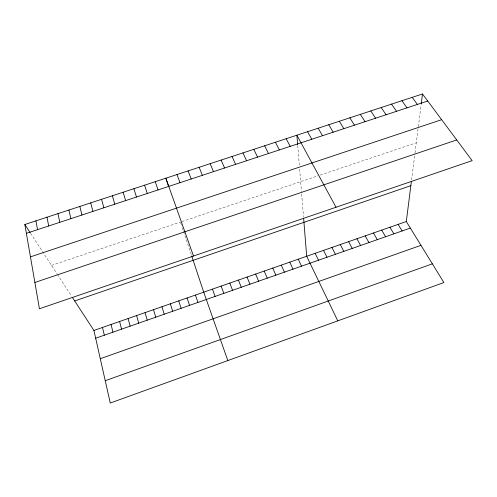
<?xml version="1.0" encoding="UTF-8"?>
<svg xmlns="http://www.w3.org/2000/svg" width="497" height="497" viewBox="0 0 497 497"><rect width="100%" height="100%" fill="white"/><g stroke="black" fill="none" stroke-linecap="round" stroke-linejoin="round"><path stroke-width="0.37" stroke-dasharray="2.48 1.86" d="M411.578 179.939L414.92 153.61M415.014 152.896L418.25 127.387M418.344 126.629L421.164 104.376M51.508 265.392L180.436 222.066M181.89 221.575L318.136 175.789M320.23 175.081L416.293 142.801M30.553 233.236L56.987 273.797M57.372 274.387L71.599 296.218M180.678 222.799L182.138 227.191M182.38 227.918L183.331 230.782M183.567 231.496L191.451 255.228M297.703 145.422L299.343 165.576M299.635 169.166L301.462 191.674M301.642 193.954L303.505 216.903"/><path stroke-width="0.75" d="M72.369 297.399L93.914 330.455L110.266 403.024L443.883 282.544L406.304 221.532L411.398 181.374M421.257 103.643L422.487 93.976L24.85 224.489L39.431 308.749L472.15 160.649L422.487 93.976M105.24 380.714L432.359 263.832M100.276 358.697L420.965 245.332M95.666 338.221L410.342 228.086M93.914 330.455L406.304 221.532M74.687 300.952L410.851 185.667M34.883 282.47L456.724 139.937M30.454 256.868L441.64 119.69M26.384 233.341L427.731 101.015M412.218 97.344L417.374 104.432M401.911 100.729L406.981 107.861M391.574 104.121L396.55 111.297M381.193 107.526L386.082 114.751M370.781 110.943L375.577 118.211M24.85 224.489L30.149 232.627M360.337 114.372L365.034 121.69M349.851 117.814L354.454 125.176M339.327 121.268L343.843 128.673M398.128 224.383L402.11 230.968M389.934 227.241L393.854 233.857M328.772 124.735L333.189 132.19M381.708 230.111L385.573 236.752M318.179 128.214L322.497 135.712M373.471 232.981L377.273 239.66M307.544 131.699L311.768 139.247M365.202 235.864L368.954 242.573M356.914 238.753L360.605 245.493M336.022 207.243L296.877 135.203L297.641 144.652M348.602 241.654L352.236 248.425M286.166 138.719L290.198 146.36M340.271 244.561L343.843 251.358M331.909 247.475L335.425 254.309M275.425 142.241L279.357 149.939M323.535 250.395L326.989 257.26M264.64 145.783L268.473 153.523M315.129 253.327L318.521 260.223M337.78 320.863L306.699 256.266L303.617 218.258M253.824 149.336L257.558 157.127M298.25 259.21L301.524 266.175M242.965 152.896L246.599 160.736M289.776 262.161L292.988 269.157M281.283 265.125L284.433 272.157M232.068 156.474L235.597 164.364M272.76 268.1L275.847 275.158M221.128 160.065L224.557 168.005M264.211 271.076L267.243 278.171M210.156 163.668L213.48 171.658M255.644 274.064L258.608 281.19M247.052 277.059L249.954 284.222M199.142 167.284L202.366 175.323M238.436 280.066L241.275 287.26M188.09 170.912L191.208 179.001M229.794 283.079L232.571 290.304M221.128 286.098L223.843 293.36M176.994 174.553L180.007 182.691M212.443 289.13L215.089 296.423M193.488 256.023L165.861 178.206L168.589 186.406M227.819 360.573L203.727 292.168L191.693 255.955M195.414 295.063L197.936 302.431M155.238 181.691L158.046 189.935M187.083 297.97L189.537 305.369M144.577 185.195L147.28 193.482M178.727 300.884L181.119 308.314M170.347 303.804L172.683 311.265M133.879 188.705L136.482 197.042M161.947 306.736L164.215 314.228M123.144 192.227L125.642 200.614M153.523 309.668L155.729 317.198M112.372 195.762L114.764 204.205M145.081 312.619L147.218 320.18M136.607 315.57L138.688 323.168M101.562 199.309L103.854 207.802M128.114 318.527L130.127 326.162M90.721 202.869L92.902 211.411M119.603 321.497L121.548 329.163M111.061 324.479L112.943 332.176M79.837 206.441L81.912 215.033M102.5 327.461L104.32 335.195M68.915 210.026L70.885 218.674M57.956 213.623L59.814 222.321M46.96 217.232L48.712 225.98M35.921 220.854L37.567 229.657"/></g></svg>
